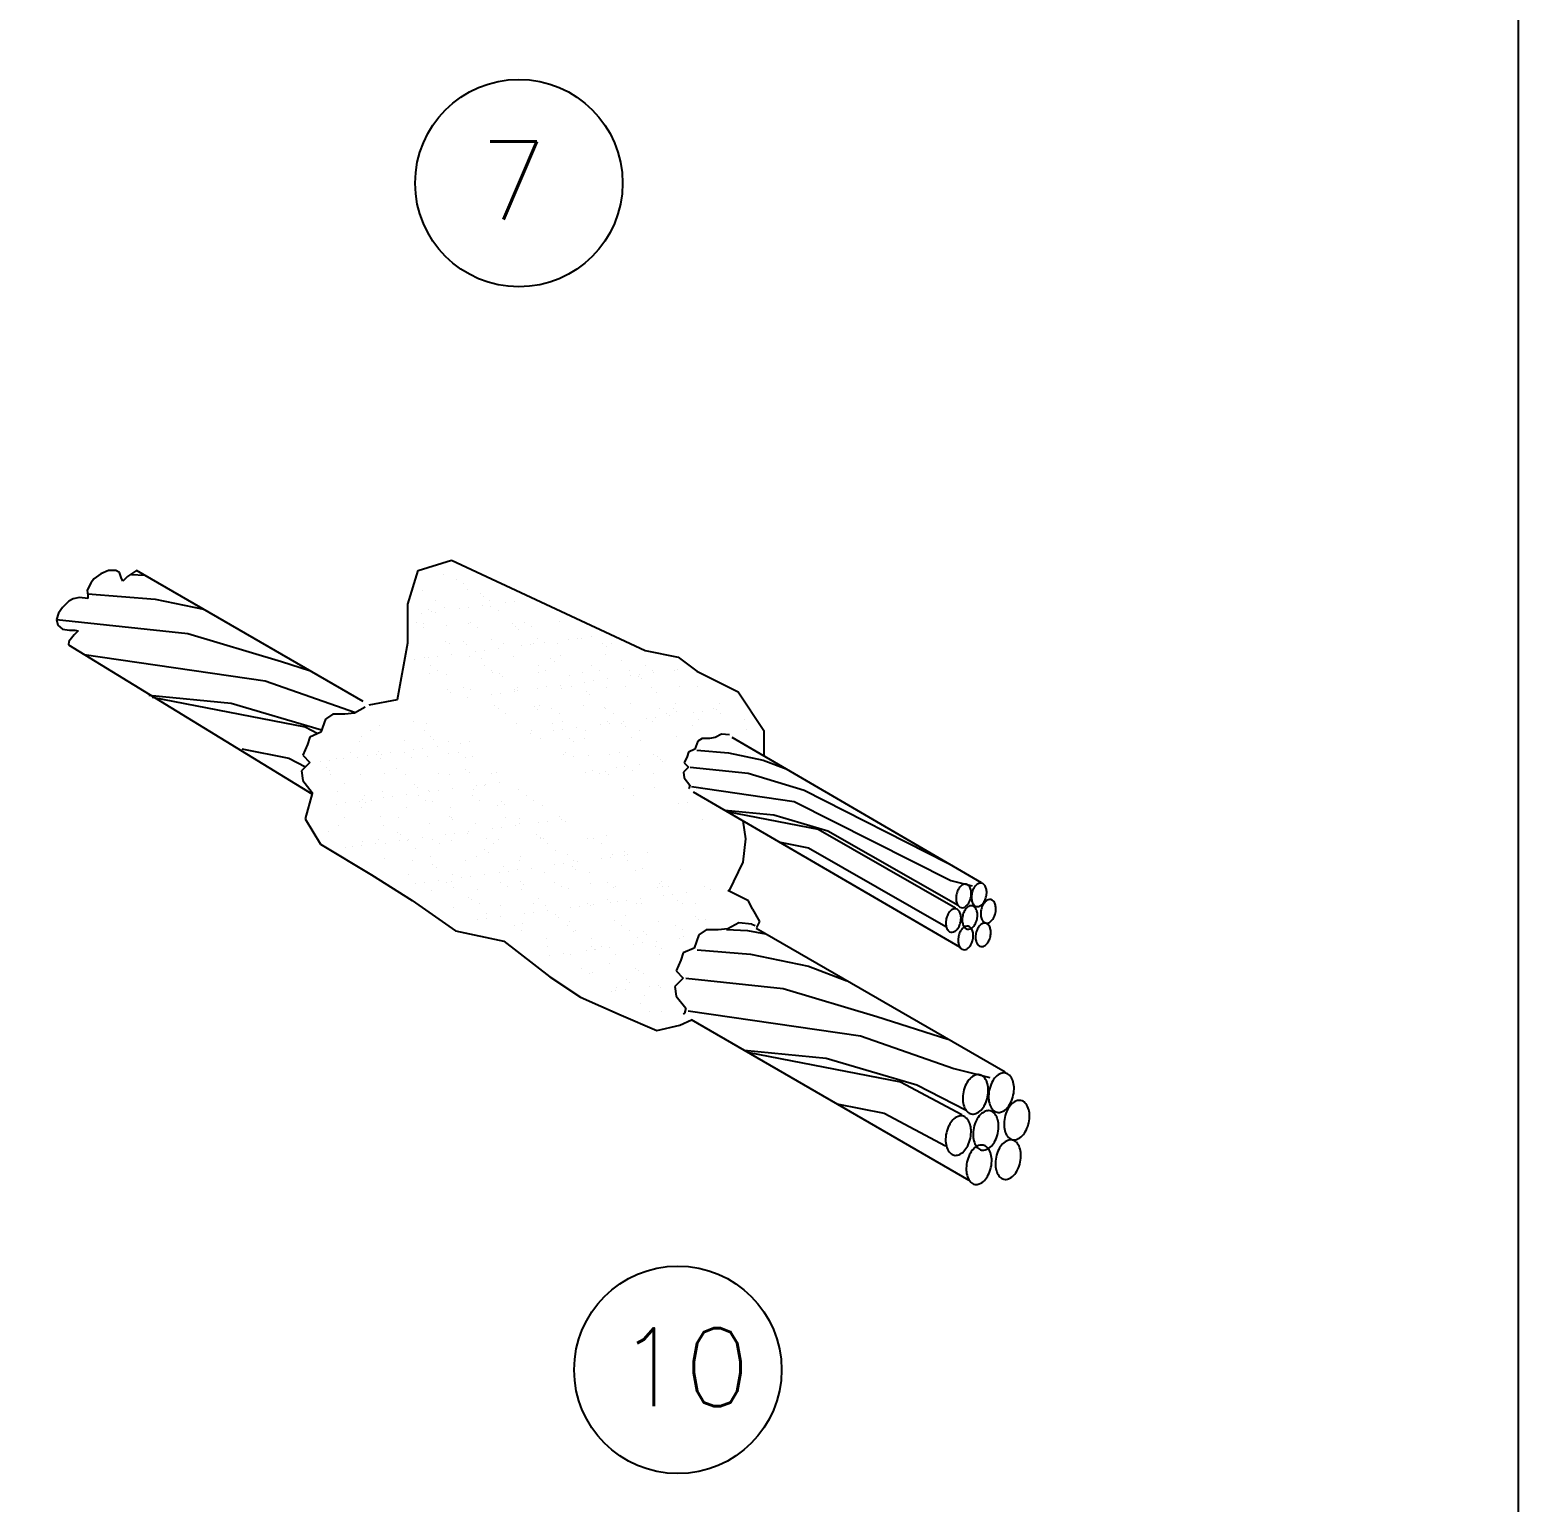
# Model space of a CAD drawing. Header units: millimetres. Extents: x 1852829 to 1882754, y -270850 to -231658.
# Drawn here: x 1859134.1 to 1859473.2, y -238400.1 to -238064.8 of the extents above; entities that cross this region are included whole.
import ezdxf
from ezdxf.enums import TextEntityAlignment as Align

# ---------------------------------------------------------------- set-up
doc = ezdxf.new("R2010")
doc.units = ezdxf.units.MM
doc.layers.add('DETAYLAR', color=7, linetype='Continuous')
doc.styles.add('ELEKTRIK', font='romanstw.shx', dxfattribs={"height": 0.2})

# ---------------------------------------------------------------- blocks, each defined once
blk = doc.blocks.new('TD1')
at = {"color": 4, "ltscale": 40}
for p, q in [((406.72, 881.54), (419.46, 885.46)), ((419.46, 885.46), (492.96, 851.19)), ((282.43, 876.8), (281.11, 874.15)), ((283.61, 878.41), (282.43, 876.8)), ((286.26, 880.32), (283.61, 878.41)), ((289.2, 881.5), (286.26, 880.32)), ((292, 881.5), (289.2, 881.5)), ((293.32, 880.77), (292, 881.5)), ((294.06, 878.85), (293.32, 880.77)), ((294.65, 877.53), (294.06, 878.85)), ((296.41, 879.3), (294.65, 877.53)), ((299.8, 881.5), (296.41, 879.3)), ((299.84, 881.51), (299.8, 881.5)), ((385.86, 831.86), (299.84, 881.51)), ((402.8, 868.81), (406.72, 881.54)), ((275.81, 870.77), (274.19, 869.89)), ((278.17, 871.36), (275.81, 870.77)), ((281.4, 870.91), (278.17, 871.36)), ((281.11, 874.15), (281.4, 872.09)), ((281.4, 872.09), (281.4, 870.91)), ((270.22, 865.33), (269.49, 862.97)), ((271.69, 867.53), (270.22, 865.33)), ((274.19, 869.89), (271.69, 867.53)), ((402.8, 854.12), (402.8, 868.81)), ((269.49, 862.97), (269.93, 860.77)), ((269.93, 860.77), (271.69, 859.3)), ((271.69, 859.3), (274.34, 858.86)), ((274.19, 854.59), (274.02, 853.31)), ((274.02, 853.31), (366.45, 796.82)), ((276.11, 857.09), (274.19, 854.59)), ((274.34, 858.86), (276.4, 858.86)), ((277.73, 858.71), (276.11, 857.09)), ((276.4, 858.86), (277.73, 858.71)), ((398.88, 832.58), (402.8, 854.12)), ((492.96, 851.19), (505.43, 848.69)), ((505.43, 848.69), (512.55, 843.35)), ((512.55, 843.35), (528.23, 835.52)), ((388.1, 830.62), (398.88, 832.58)), ((528.23, 835.52), (538.03, 820.83)), ((371.6, 825.17), (369.77, 820.14)), ((374.34, 827), (371.6, 825.17)), ((378.92, 827), (374.34, 827)), ((382.58, 827.45), (378.92, 827)), ((386.7, 829.74), (382.58, 827.45)), ((369.77, 820.14), (365.65, 818.31)), ((521.96, 819.48), (519.5, 818.11)), ((524.94, 819.14), (521.96, 819.48)), ((538.03, 820.83), (538.03, 813)), ((364.74, 815.56), (362.91, 811.45)), ((365.65, 818.31), (364.74, 815.56)), ((512.94, 816.75), (511.85, 813.74)), ((514.58, 817.84), (512.94, 816.75)), ((517.31, 817.84), (514.58, 817.84)), ((519.5, 818.11), (517.31, 817.84)), ((620.6, 763.05), (525.93, 818.17)), ((365.65, 808.71), (362.45, 805.5)), ((362.91, 811.45), (365.65, 808.71)), ((508.84, 811.01), (507.75, 808.55)), ((507.75, 808.55), (509.39, 806.92)), ((509.39, 812.65), (508.84, 811.01)), ((511.85, 813.74), (509.39, 812.65)), ((538.03, 813), (538.03, 811.12)), ((362.45, 805.5), (362.91, 801.85)), ((509.39, 806.92), (507.47, 805)), ((507.47, 805), (507.75, 802.82)), ((507.75, 802.82), (509.93, 800.09)), ((362.91, 801.85), (366.57, 797.27)), ((366.47, 796.88), (363.81, 787.31)), ((366.57, 797.27), (366.47, 796.88)), ((509.66, 799), (509.39, 798.72)), ((509.93, 800.09), (509.66, 799)), ((612.46, 738.55), (511.27, 797.43)), ((363.81, 787.31), (369.62, 777.63)), ((531.17, 779.7), (530.19, 786.56)), ((369.62, 777.63), (388.98, 766.02)), ((530.19, 770.89), (531.17, 779.7)), ((524.83, 759.89), (530.19, 770.89)), ((388.98, 766.02), (404.47, 756.34)), ((532.15, 756.2), (524.31, 760.12)), ((404.47, 756.34), (420.93, 744.73)), ((533.65, 753.03), (532.15, 756.2)), ((533.65, 753.03), (536.33, 748.28)), ((528.47, 747.87), (524.35, 745.58)), ((533.47, 747.31), (528.47, 747.87)), ((533.47, 747.31), (534.74, 746.88)), ((536.33, 748.28), (535.2, 746.03)), ((420.93, 744.73), (439.33, 740.86)), ((439.33, 740.86), (456.76, 727.32)), ((513.37, 743.3), (511.54, 738.27)), ((516.12, 745.13), (513.37, 743.3)), ((520.69, 745.13), (516.12, 745.13)), ((524.35, 745.58), (520.69, 745.13)), ((629.64, 691.11), (535.12, 745.68)), ((507.42, 736.44), (506.51, 733.69)), ((511.54, 738.27), (507.42, 736.44)), ((506.51, 733.69), (504.68, 729.58)), ((504.68, 729.58), (507.42, 726.84)), ((456.76, 727.32), (468.38, 719.57)), ((507.42, 726.84), (504.22, 723.63)), ((504.22, 723.63), (504.68, 719.98)), ((468.38, 719.57), (483.87, 712.8)), ((504.68, 719.98), (508.34, 715.4)), ((483.87, 712.8), (497.43, 707)), ((507.88, 713.58), (507.42, 713.12)), ((508.34, 715.4), (507.88, 713.58)), ((497.43, 707), (506.14, 708.93)), ((506.14, 708.93), (510.58, 710.96)), ((616.01, 650.08), (510.58, 710.96))]:
    blk.add_line(p, q, dxfattribs=at)
at = {"color": 2, "ltscale": 40}
for p, q in [((297.87, 879.99), (302.88, 879.76)), ((281.31, 872.75), (306.96, 870.62)), ((306.96, 870.62), (325.2, 866.88)), ((269.5, 862.91), (319.36, 857.66)), ((319.36, 857.66), (354.87, 846.96)), ((279.96, 849.68), (348.67, 839.64)), ((354.87, 846.96), (365.55, 843.58)), ((348.67, 839.64), (382.97, 827.67)), ((304.52, 834.18), (335.7, 831.19)), ((305.74, 833.47), (363.88, 822.18)), ((335.7, 831.19), (370.08, 821.05)), ((363.88, 822.18), (368.64, 819.64)), ((370.08, 821.05), (370.1, 821.04)), ((339.76, 813.83), (357.68, 810.35)), ((357.68, 810.35), (363.95, 807.01)), ((512.51, 813.33), (524.63, 812.32)), ((524.63, 812.32), (537.76, 809.63)), ((537.76, 809.63), (546.45, 806.32)), ((509.98, 806.9), (532.04, 804.58)), ((532.04, 804.58), (553.25, 798.19)), ((510.47, 799.53), (549.55, 793.82)), ((553.25, 798.19), (607.57, 770.58)), ((549.55, 793.82), (608.97, 763.89)), ((523.18, 790.56), (541.8, 788.77)), ((523.9, 790.14), (558.64, 783.39)), ((541.8, 788.77), (562.34, 782.72)), ((558.64, 783.39), (610.73, 753.47)), ((562.34, 782.72), (611.74, 754.48)), ((544.23, 778.4), (554.93, 776.32)), ((554.93, 776.32), (607.03, 746.4)), ((608.97, 763.89), (617.13, 761.88)), ((523.87, 745.26), (531.82, 744.9)), ((531.82, 744.9), (538.6, 743.67)), ((512.66, 737.58), (532.95, 735.89)), ((532.95, 735.89), (554.93, 731.38)), ((554.93, 731.38), (569.47, 725.85)), ((508.41, 726.82), (545.35, 722.93)), ((545.35, 722.93), (580.86, 712.23)), ((509.24, 714.48), (574.66, 704.91)), ((580.86, 712.23), (607.82, 703.7)), ((574.66, 704.91), (610.17, 692.52)), ((530.51, 699.45), (561.69, 696.46)), ((531.73, 698.75), (589.88, 687.45)), ((561.69, 696.46), (596.08, 686.32)), ((610.17, 692.52), (623.82, 689.14)), ((589.88, 687.45), (613.11, 675.06)), ((596.08, 686.32), (614.8, 676.75)), ((565.75, 679.1), (583.68, 675.62)), ((583.68, 675.62), (606.91, 663.23))]:
    blk.add_line(p, q, dxfattribs=at)
at = {"color": 0, "ltscale": 40}
for p, q in [((416.21, 880.07), (416.21, 880.07)), ((421.23, 878.29), (421.23, 878.29)), ((424, 876.53), (424, 876.53)), ((408.29, 874), (408.29, 874)), ((425.47, 874.21), (425.47, 874.21)), ((430.28, 872.7), (430.28, 872.7)), ((431.49, 871.59), (431.49, 871.59)), ((408.08, 865.09), (408.08, 865.09)), ((410.56, 866.94), (410.56, 866.94)), ((411.77, 865.83), (411.77, 865.83)), ((413.42, 865.79), (413.42, 865.79)), ((413.52, 870.14), (413.52, 870.14)), ((416.62, 867.42), (416.62, 867.42)), ((422.33, 866.96), (422.33, 866.96)), ((425.75, 867.41), (425.75, 867.41)), ((431.08, 868.12), (431.08, 868.12)), ((433.96, 870.18), (433.96, 870.18)), ((434.35, 868.06), (434.35, 868.06)), ((437.2, 866.36), (437.2, 866.36)), ((440, 869.29), (440, 869.29)), ((443.41, 869.74), (443.41, 869.74)), ((406.09, 861.82), (406.09, 861.82)), ((408.71, 861.35), (408.71, 861.35)), ((408.86, 860.06), (408.86, 860.06)), ((417.48, 860.6), (417.48, 860.6)), ((425.88, 861.57), (425.88, 861.57)), ((426.53, 861.86), (426.53, 861.86)), ((429.3, 860.09), (429.3, 860.09)), ((442.67, 861.49), (442.67, 861.49)), ((443.74, 860.37), (443.74, 860.37)), ((444.94, 859.27), (444.94, 859.27)), ((446.96, 861.89), (446.96, 861.89)), ((449.73, 860.13), (449.73, 860.13)), ((460.4, 862.13), (460.4, 862.13)), ((417.03, 854.78), (417.03, 854.78)), ((418.82, 853.71), (418.82, 853.71)), ((424.01, 854.62), (424.01, 854.62)), ((425.22, 853.51), (425.22, 853.51)), ((434.76, 855.42), (434.76, 855.42)), ((439.26, 853.75), (439.26, 853.75)), ((449.46, 853.55), (449.46, 853.55)), ((450.65, 854.03), (450.65, 854.03)), ((451.94, 855.64), (451.94, 855.64)), ((454.8, 854.25), (454.8, 854.25)), ((459.69, 853.78), (459.69, 853.78)), ((463.71, 855.42), (463.71, 855.42)), ((467.13, 855.87), (467.13, 855.87)), ((468.72, 855.56), (468.72, 855.56)), ((472.46, 856.57), (472.46, 856.57)), ((476.91, 853.81), (476.91, 853.81)), ((480.13, 853.82), (480.13, 853.82)), ((405.49, 847.75), (405.49, 847.75)), ((409.12, 848.71), (409.12, 848.71)), ((410.72, 848.44), (410.72, 848.44)), ((414.14, 848.89), (414.14, 848.89)), ((419.47, 849.6), (419.47, 849.6)), ((426.3, 848.92), (426.3, 848.92)), ((428.38, 850.77), (428.38, 850.77)), ((430.93, 848.28), (430.93, 848.28)), ((431.8, 851.22), (431.8, 851.22)), ((437.14, 851.92), (437.14, 851.92)), ((443.09, 848.84), (443.09, 848.84)), ((446.05, 853.1), (446.05, 853.1)), ((457.19, 848.05), (457.19, 848.05)), ((460.81, 849.48), (460.81, 849.48)), ((477.99, 849.7), (477.99, 849.7)), ((478.12, 852.7), (478.12, 852.7)), ((411.2, 842.52), (411.2, 842.52)), ((411.39, 845.39), (411.39, 845.39)), ((414.16, 843.62), (414.16, 843.62)), ((417.45, 842.13), (417.45, 842.13)), ((431.83, 845.42), (431.83, 845.42)), ((434.6, 843.66), (434.6, 843.66)), ((435.17, 842.77), (435.17, 842.77)), ((437.46, 842.29), (437.46, 842.29)), ((452.26, 845.46), (452.26, 845.46)), ((452.35, 842.99), (452.35, 842.99)), ((455.03, 843.7), (455.03, 843.7)), ((458.4, 846.94), (458.4, 846.94)), ((469.14, 842.91), (469.14, 842.91)), ((472.7, 845.5), (472.7, 845.5)), ((475.47, 843.73), (475.47, 843.73)), ((483.83, 847.47), (483.83, 847.47)), ((486.86, 843.55), (486.86, 843.55)), ((493.14, 845.53), (493.14, 845.53)), ((495.91, 843.77), (495.91, 843.77)), ((496.18, 842.7), (496.18, 842.7)), ((504.04, 843.77), (504.04, 843.77)), ((505.09, 843.88), (505.09, 843.88)), ((417.73, 836.53), (417.73, 836.53)), ((424.12, 837.28), (424.12, 837.28)), ((438.67, 841.18), (438.67, 841.18)), ((444.56, 837.31), (444.56, 837.31)), ((452.1, 836.9), (452.1, 836.9)), ((455.52, 837.35), (455.52, 837.35)), ((460.85, 838.05), (460.85, 838.05)), ((461.22, 836.84), (461.22, 836.84)), ((464.1, 841.71), (464.1, 841.71)), ((464.99, 837.35), (464.99, 837.35)), ((469.76, 839.23), (469.76, 839.23)), ((473.18, 839.68), (473.18, 839.68)), ((478.4, 837.06), (478.4, 837.06)), ((478.52, 840.38), (478.52, 840.38)), ((485.43, 837.39), (485.43, 837.39)), ((487.43, 841.55), (487.43, 841.55)), ((490.36, 841.48), (490.36, 841.48)), ((490.85, 842), (490.85, 842)), ((491.57, 840.38), (491.57, 840.38)), ((495.19, 836.98), (495.19, 836.98)), ((505.87, 837.42), (505.87, 837.42)), ((512.91, 837.62), (512.91, 837.62)), ((418.94, 835.42), (418.94, 835.42)), ((425.52, 833.4), (425.52, 833.4)), ((426.71, 836.28), (426.71, 836.28)), ((434.43, 834.58), (434.43, 834.58)), ((437.85, 835.02), (437.85, 835.02)), ((443.19, 835.73), (443.19, 835.73)), ((443.5, 836.2), (443.5, 836.2)), ((444.38, 835.95), (444.38, 835.95)), ((470.64, 835.72), (470.64, 835.72)), ((471.85, 834.62), (471.85, 834.62)), ((487.28, 830.9), (487.28, 830.9)), ((497.28, 835.14), (497.28, 835.14)), ((504.45, 831.12), (504.45, 831.12)), ((521.24, 831.04), (521.24, 831.04)), ((435.59, 830.13), (435.59, 830.13)), ((437.13, 828.99), (437.13, 828.99)), ((439.9, 827.23), (439.9, 827.23)), ((450.91, 829.96), (450.91, 829.96)), ((452.12, 828.86), (452.12, 828.86)), ((452.76, 830.35), (452.76, 830.35)), ((457.56, 829.03), (457.56, 829.03)), ((460.33, 827.26), (460.33, 827.26)), ((469.55, 830.27), (469.55, 830.27)), ((477.56, 829.38), (477.56, 829.38)), ((478, 829.06), (478, 829.06)), ((480.77, 827.3), (480.77, 827.3)), ((493.48, 825.36), (493.48, 825.36)), ((496.9, 825.81), (496.9, 825.81)), ((498.44, 829.1), (498.44, 829.1)), ((501.21, 827.34), (501.21, 827.34)), ((502.23, 826.51), (502.23, 826.51)), ((503.81, 829.16), (503.81, 829.16)), ((505.02, 828.05), (505.02, 828.05)), ((511.14, 827.68), (511.14, 827.68)), ((514.56, 828.13), (514.56, 828.13)), ((518.87, 829.14), (518.87, 829.14)), ((519.9, 828.83), (519.9, 828.83)), ((521.64, 827.37), (521.64, 827.37)), ((530.51, 825.19), (530.51, 825.19)), ((388.55, 820.77), (388.55, 820.77)), ((392.22, 822.78), (392.22, 822.78)), ((404.92, 824.43), (404.92, 824.43)), ((408.99, 820.81), (408.99, 820.81)), ((409.95, 823.42), (409.95, 823.42)), ((443.91, 823.55), (443.91, 823.55)), ((449.24, 819.53), (449.24, 819.53)), ((449.86, 820.88), (449.86, 820.88)), ((457.83, 823.62), (457.83, 823.62)), ((458.15, 820.71), (458.15, 820.71)), ((461.57, 821.16), (461.57, 821.16)), ((461.64, 824.19), (461.64, 824.19)), ((466.9, 821.86), (466.9, 821.86)), ((470.29, 820.92), (470.29, 820.92)), ((475.82, 823.03), (475.82, 823.03)), ((478.82, 824.41), (478.82, 824.41)), ((479.23, 823.48), (479.23, 823.48)), ((484.09, 823.4), (484.09, 823.4)), ((484.57, 824.18), (484.57, 824.18)), ((485.3, 822.29), (485.3, 822.29)), ((490.73, 820.95), (490.73, 820.95)), ((495.6, 824.33), (495.6, 824.33)), ((510.73, 822.82), (510.73, 822.82)), ((513.33, 824.97), (513.33, 824.97)), ((531.6, 821.03), (531.6, 821.03)), ((384.31, 816.71), (384.31, 816.71)), ((385.19, 818.67), (385.19, 818.67)), ((401.49, 816.92), (401.49, 816.92)), ((408.57, 814.18), (408.57, 814.18)), ((411.45, 818.44), (411.45, 818.44)), ((412.66, 817.34), (412.66, 817.34)), ((413.91, 814.88), (413.91, 814.88)), ((418.27, 816.84), (418.27, 816.84)), ((422.82, 816.05), (422.82, 816.05)), ((426.24, 816.5), (426.24, 816.5)), ((453.18, 817.7), (453.18, 817.7)), ((464.36, 817.64), (464.36, 817.64)), ((465.57, 816.53), (465.57, 816.53)), ((469.96, 817.62), (469.96, 817.62)), ((487.69, 818.26), (487.69, 818.26)), ((491.01, 817.06), (491.01, 817.06)), ((504.87, 818.48), (504.87, 818.48)), ((369.83, 809.08), (369.83, 809.08)), ((373.24, 809.53), (373.24, 809.53)), ((375.85, 810.21), (375.85, 810.21)), ((378.58, 810.23), (378.58, 810.23)), ((381.12, 812.44), (381.12, 812.44)), ((383.89, 810.68), (383.89, 810.68)), ((387.49, 811.4), (387.49, 811.4)), ((390.91, 811.85), (390.91, 811.85)), ((391.73, 812.69), (391.73, 812.69)), ((392.64, 810.13), (392.64, 810.13)), ((392.94, 811.58), (392.94, 811.58)), ((396.24, 812.56), (396.24, 812.56)), ((401.56, 812.48), (401.56, 812.48)), ((404.32, 810.72), (404.32, 810.72)), ((405.16, 813.73), (405.16, 813.73)), ((410.36, 810.77), (410.36, 810.77)), ((418.37, 812.1), (418.37, 812.1)), ((421.99, 812.52), (421.99, 812.52)), ((424.76, 810.76), (424.76, 810.76)), ((427.54, 810.99), (427.54, 810.99)), ((462.05, 811.55), (462.05, 811.55)), ((462.86, 812.59), (462.86, 812.59)), ((465.63, 810.83), (465.63, 810.83)), ((471.28, 811.3), (471.28, 811.3)), ((479.23, 811.77), (479.23, 811.77)), ((483.3, 812.63), (483.3, 812.63)), ((486.07, 810.87), (486.07, 810.87)), ((496.02, 811.69), (496.02, 811.69)), ((497.54, 811.07), (497.54, 811.07)), ((498.75, 809.97), (498.75, 809.97)), ((499.53, 809.16), (499.53, 809.16)), ((530.92, 812.54), (530.92, 812.54)), ((372, 806.93), (372, 806.93)), ((373.21, 805.82), (373.21, 805.82)), ((373.41, 804.3), (373.41, 804.3)), ((384.72, 804.06), (384.72, 804.06)), ((393.85, 804.33), (393.85, 804.33)), ((398.64, 806.35), (398.64, 806.35)), ((401.9, 804.28), (401.9, 804.28)), ((414.29, 804.37), (414.29, 804.37)), ((418.69, 804.2), (418.69, 804.2)), ((424.9, 806.12), (424.9, 806.12)), ((426.11, 805.01), (426.11, 805.01)), ((434.72, 804.41), (434.72, 804.41)), ((436.41, 804.84), (436.41, 804.84)), ((470.38, 804.98), (470.38, 804.98)), ((472.95, 805.66), (472.95, 805.66)), ((475.59, 804.48), (475.59, 804.48)), ((477.81, 805.31), (477.81, 805.31)), ((479.02, 804.21), (479.02, 804.21)), ((481.87, 806.84), (481.87, 806.84)), ((485.28, 807.29), (485.28, 807.29)), ((488.1, 805.61), (488.1, 805.61)), ((490.62, 807.99), (490.62, 807.99)), ((496.03, 804.52), (496.03, 804.52)), ((522.07, 805.75), (522.07, 805.75)), ((376.26, 797.57), (376.26, 797.57)), ((378.92, 800.59), (378.92, 800.59)), ((393.05, 797.49), (393.05, 797.49)), ((405.18, 800.36), (405.18, 800.36)), ((406.39, 799.25), (406.39, 799.25)), ((410.77, 798.13), (410.77, 798.13)), ((411.21, 797.53), (411.21, 797.53)), ((414.62, 797.98), (414.62, 797.98)), ((419.96, 798.69), (419.96, 798.69)), ((427.95, 798.35), (427.95, 798.35)), ((428.87, 799.86), (428.87, 799.86)), ((431.82, 799.78), (431.82, 799.78)), ((432.29, 800.31), (432.29, 800.31)), ((437.62, 801.01), (437.62, 801.01)), ((444.74, 798.27), (444.74, 798.27)), ((484.73, 798.97), (484.73, 798.97)), ((496.43, 799.04), (496.43, 799.04)), ((514.15, 799.68), (514.15, 799.68)), ((375.88, 792.88), (375.88, 792.88)), ((379.29, 793.33), (379.29, 793.33)), ((384.63, 794.04), (384.63, 794.04)), ((385.14, 791.42), (385.14, 791.42)), ((385.45, 794.6), (385.45, 794.6)), ((386.42, 796.01), (386.42, 796.01)), ((386.66, 793.49), (386.66, 793.49)), ((389.19, 794.25), (389.19, 794.25)), ((393.54, 795.21), (393.54, 795.21)), ((396.96, 795.66), (396.96, 795.66)), ((402.29, 796.36), (402.29, 796.36)), ((402.31, 791.63), (402.31, 791.63)), ((406.86, 796.05), (406.86, 796.05)), ((409.62, 794.29), (409.62, 794.29)), ((412.1, 794.02), (412.1, 794.02)), ((419.1, 791.55), (419.1, 791.55)), ((427.29, 796.09), (427.29, 796.09)), ((430.06, 794.32), (430.06, 794.32)), ((436.83, 792.19), (436.83, 792.19)), ((438.35, 793.79), (438.35, 793.79)), ((439.56, 792.69), (439.56, 792.69)), ((447.73, 796.12), (447.73, 796.12)), ((450.5, 794.36), (450.5, 794.36)), ((454, 792.41), (454, 792.41)), ((488.6, 796.2), (488.6, 796.2)), ((505.58, 792.97), (505.58, 792.97)), ((509, 793.42), (509, 793.42)), ((378.71, 787.86), (378.71, 787.86)), ((392.37, 788.26), (392.37, 788.26)), ((399.15, 787.9), (399.15, 787.9)), ((418.63, 788.03), (418.63, 788.03)), ((419.59, 787.94), (419.59, 787.94)), ((419.84, 786.93), (419.84, 786.93)), ((428.37, 785.7), (428.37, 785.7)), ((440.02, 787.98), (440.02, 787.98)), ((445.15, 785.62), (445.15, 785.62)), ((445.27, 787.45), (445.27, 787.45)), ((452.59, 785.99), (452.59, 785.99)), ((456, 786.44), (456, 786.44)), ((460.46, 788.01), (460.46, 788.01)), ((461.34, 787.14), (461.34, 787.14)), ((462.88, 786.26), (462.88, 786.26)), ((514.57, 787.04), (514.57, 787.04)), ((372.64, 782.5), (372.64, 782.5)), ((376.68, 784.92), (376.68, 784.92)), ((393.46, 784.84), (393.46, 784.84)), ((398.9, 782.27), (398.9, 782.27)), ((400.11, 781.17), (400.11, 781.17)), ((408.34, 780.17), (408.34, 780.17)), ((411.19, 785.48), (411.19, 785.48)), ((417.26, 781.34), (417.26, 781.34)), ((420.67, 781.79), (420.67, 781.79)), ((425.55, 781.69), (425.55, 781.69)), ((426.01, 782.49), (426.01, 782.49)), ((434.92, 783.67), (434.92, 783.67)), ((438.34, 784.12), (438.34, 784.12)), ((443.67, 784.82), (443.67, 784.82)), ((451.81, 781.47), (451.81, 781.47)), ((453.02, 780.36), (453.02, 780.36)), ((478.45, 780.89), (478.45, 780.89)), ((379.17, 776.52), (379.17, 776.52)), ((381.93, 776.69), (381.93, 776.69)), ((385.34, 777.14), (385.34, 777.14)), ((385.55, 778.77), (385.55, 778.77)), ((390.68, 777.84), (390.68, 777.84)), ((391.72, 779.58), (391.72, 779.58)), ((394.49, 777.82), (394.49, 777.82)), ((399.59, 779.01), (399.59, 779.01)), ((402.73, 778.99), (402.73, 778.99)), ((403.01, 779.46), (403.01, 779.46)), ((405.82, 775.93), (405.82, 775.93)), ((412.16, 779.62), (412.16, 779.62)), ((414.92, 777.85), (414.92, 777.85)), ((419.51, 778.91), (419.51, 778.91)), ((432.08, 775.71), (432.08, 775.71)), ((432.59, 779.65), (432.59, 779.65)), ((433.29, 774.6), (433.29, 774.6)), ((435.36, 777.89), (435.36, 777.89)), ((437.24, 779.55), (437.24, 779.55)), ((453.03, 779.69), (453.03, 779.69)), ((454.42, 779.77), (454.42, 779.77)), ((455.8, 777.93), (455.8, 777.93)), ((458.72, 775.13), (458.72, 775.13)), ((471.2, 779.69), (471.2, 779.69)), ((473.47, 779.73), (473.47, 779.73)), ((476.23, 777.96), (476.23, 777.96)), ((484.98, 774.9), (484.98, 774.9)), ((493.97, 774.45), (493.97, 774.45)), ((393.88, 772.2), (393.88, 772.2)), ((404.45, 771.47), (404.45, 771.47)), ((411.6, 772.84), (411.6, 772.84)), ((412.35, 769.95), (412.35, 769.95)), ((413.56, 768.84), (413.56, 768.84)), ((424.89, 771.51), (424.89, 771.51)), ((428.78, 773.06), (428.78, 773.06)), ((439, 769.37), (439, 769.37)), ((445.32, 771.54), (445.32, 771.54)), ((445.57, 772.98), (445.57, 772.98)), ((449.72, 768.62), (449.72, 768.62)), ((458.64, 769.8), (458.64, 769.8)), ((462.05, 770.25), (462.05, 770.25)), ((463.29, 773.61), (463.29, 773.61)), ((465.26, 769.14), (465.26, 769.14)), ((465.76, 771.58), (465.76, 771.58)), ((467.39, 770.95), (467.39, 770.95)), ((476.3, 772.12), (476.3, 772.12)), ((479.72, 772.57), (479.72, 772.57)), ((480.47, 773.83), (480.47, 773.83)), ((485.05, 773.27), (485.05, 773.27)), ((486.19, 773.8), (486.19, 773.8)), ((486.19, 771.62), (486.19, 771.62)), ((491.9, 768.56), (491.9, 768.56)), ((403.14, 766.35), (403.14, 766.35)), ((409.06, 763.27), (409.06, 763.27)), ((414.39, 763.97), (414.39, 763.97)), ((417.46, 763.18), (417.46, 763.18)), ((419.27, 763.61), (419.27, 763.61)), ((419.93, 766.26), (419.93, 766.26)), ((423.31, 765.15), (423.31, 765.15)), ((426.72, 765.59), (426.72, 765.59)), ((432.06, 766.3), (432.06, 766.3)), ((437.65, 766.9), (437.65, 766.9)), ((437.89, 763.22), (437.89, 763.22)), ((440.97, 767.47), (440.97, 767.47)), ((444.39, 767.92), (444.39, 767.92)), ((445.53, 763.38), (445.53, 763.38)), ((454.83, 767.12), (454.83, 767.12)), ((458.33, 763.26), (458.33, 763.26)), ((466.47, 768.04), (466.47, 768.04)), ((471.62, 767.04), (471.62, 767.04)), ((478.77, 763.29), (478.77, 763.29)), ((489.34, 767.68), (489.34, 767.68)), ((499.2, 763.33), (499.2, 763.33)), ((506.52, 767.9), (506.52, 767.9)), ((405.64, 762.82), (405.64, 762.82)), ((412.01, 760.19), (412.01, 760.19)), ((420.22, 761.42), (420.22, 761.42)), ((425.8, 757.62), (425.8, 757.62)), ((429.19, 760.41), (429.19, 760.41)), ((440.66, 761.46), (440.66, 761.46)), ((445.98, 760.33), (445.98, 760.33)), ((446.74, 762.28), (446.74, 762.28)), ((461.1, 761.49), (461.1, 761.49)), ((463.7, 760.97), (463.7, 760.97)), ((472.18, 762.8), (472.18, 762.8)), ((480.88, 761.19), (480.88, 761.19)), ((481.53, 761.53), (481.53, 761.53)), ((497.67, 761.11), (497.67, 761.11)), ((498.43, 762.58), (498.43, 762.58)), ((499.64, 761.47), (499.64, 761.47)), ((500.02, 758.25), (500.02, 758.25)), ((501.97, 761.57), (501.97, 761.57)), ((503.43, 758.7), (503.43, 758.7)), ((508.77, 759.4), (508.77, 759.4)), ((515.39, 761.75), (515.39, 761.75)), ((517.68, 760.58), (517.68, 760.58)), ((420.34, 753.62), (420.34, 753.62)), ((427.01, 756.52), (427.01, 756.52)), ((430.19, 755.07), (430.19, 755.07)), ((438.07, 754.26), (438.07, 754.26)), ((450.44, 751.73), (450.44, 751.73)), ((450.62, 755.11), (450.62, 755.11)), ((452.45, 757.04), (452.45, 757.04)), ((455.24, 754.48), (455.24, 754.48)), ((455.77, 752.43), (455.77, 752.43)), ((464.69, 753.6), (464.69, 753.6)), ((468.1, 754.05), (468.1, 754.05)), ((471.06, 755.15), (471.06, 755.15)), ((472.03, 754.4), (472.03, 754.4)), ((473.44, 754.75), (473.44, 754.75)), ((478.71, 756.82), (478.71, 756.82)), ((479.92, 755.71), (479.92, 755.71)), ((482.35, 755.93), (482.35, 755.93)), ((485.77, 756.38), (485.77, 756.38)), ((489.76, 755.04), (489.76, 755.04)), ((491.1, 757.08), (491.1, 757.08)), ((491.5, 755.18), (491.5, 755.18)), ((505.35, 756.24), (505.35, 756.24)), ((506.93, 755.25), (506.93, 755.25)), ((511.93, 755.22), (511.93, 755.22)), ((429.36, 748.95), (429.36, 748.95)), ((432.72, 751.28), (432.72, 751.28)), ((432.77, 749.4), (432.77, 749.4)), ((438.11, 750.1), (438.11, 750.1)), ((443.19, 746.79), (443.19, 746.79)), ((446.39, 747.69), (446.39, 747.69)), ((447.02, 751.28), (447.02, 751.28)), ((458.98, 751.06), (458.98, 751.06)), ((460.19, 749.95), (460.19, 749.95)), ((463.63, 746.82), (463.63, 746.82)), ((464.12, 748.32), (464.12, 748.32)), ((481.3, 748.54), (481.3, 748.54)), ((484.07, 746.86), (484.07, 746.86)), ((485.63, 750.48), (485.63, 750.48)), ((498.08, 748.46), (498.08, 748.46)), ((504.5, 746.9), (504.5, 746.9)), ((511.89, 750.25), (511.89, 750.25)), ((513.09, 749.14), (513.09, 749.14)), ((515.81, 749.1), (515.81, 749.1)), ((445.96, 745.02), (445.96, 745.02)), ((455.66, 741.83), (455.66, 741.83)), ((465.9, 744.72), (465.9, 744.72)), ((466.4, 745.06), (466.4, 745.06)), ((472.44, 741.75), (472.44, 741.75)), ((486.83, 745.1), (486.83, 745.1)), ((490.17, 742.39), (490.17, 742.39)), ((492.16, 744.49), (492.16, 744.49)), ((493.37, 743.38), (493.37, 743.38)), ((497.15, 740.88), (497.15, 740.88)), ((506.07, 742.06), (506.07, 742.06)), ((507.27, 745.13), (507.27, 745.13)), ((507.35, 742.61), (507.35, 742.61)), ((455.92, 738.68), (455.92, 738.68)), ((456.49, 735.53), (456.49, 735.53)), ((461.82, 736.23), (461.82, 736.23)), ((464.53, 735.68), (464.53, 735.68)), ((470.74, 737.41), (470.74, 737.41)), ((472.43, 738.73), (472.43, 738.73)), ((473.64, 737.63), (473.64, 737.63)), ((474.15, 737.86), (474.15, 737.86)), ((476.36, 738.71), (476.36, 738.71)), ((479.49, 738.56), (479.49, 738.56)), ((481.71, 735.9), (481.71, 735.9)), ((488.4, 739.73), (488.4, 739.73)), ((491.82, 740.18), (491.82, 740.18)), ((496.8, 738.75), (496.8, 738.75)), ((498.5, 735.82), (498.5, 735.82)), ((499.08, 738.15), (499.08, 738.15)), ((468.93, 730.39), (468.93, 730.39)), ((472.86, 729.11), (472.86, 729.11)), ((479.35, 732.39), (479.35, 732.39)), ((489.37, 730.43), (489.37, 730.43)), ((490.58, 729.75), (490.58, 729.75)), ((471.7, 728.63), (471.7, 728.63)), ((485.88, 726.41), (485.88, 726.41)), ((487.09, 725.3), (487.09, 725.3)), ((492.13, 728.66), (492.13, 728.66)), ((494.45, 723.54), (494.45, 723.54)), ((497.87, 723.99), (497.87, 723.99)), ((480.2, 721.66), (480.2, 721.66)), ((481.66, 722.28), (481.66, 722.28)), ((482.12, 723.25), (482.12, 723.25)), ((485.54, 722.36), (485.54, 722.36)), ((492.8, 720.07), (492.8, 720.07)), ((498.91, 723.17), (498.91, 723.17)), ((491, 717.1), (491, 717.1)), ((494.67, 713.99), (494.67, 713.99)), ((499.33, 714.08), (499.33, 714.08))]:
    blk.add_line(p, q, dxfattribs=at)
at = {"color": 4, "ltscale": 4}
blk.add_lwpolyline([(-824.4, 1947.5), (824.4, 1947.5), (824.4, 0), (-824.4, 0)], close=True, dxfattribs=at)
at = {"color": 2, "ltscale": 40}
for centre in [(445.01, 1028.59), (505.37, 578.17)]:
    blk.add_circle(centre, 39.38, dxfattribs=at)
at = {"color": 4, "ltscale": 40}
for centre, radius, start, end in [((620.29, 761.16), 1.76, 77.9131, 111.9385), ((618.36, 757.09), 7.38, 167.9131, 182.1715), ((618.36, 757.09), 7.38, 153.6547, 167.9131), ((616.27, 758.12), 5.04, 136.3836, 153.6547), ((615.05, 759.28), 3.37, 111.9385, 136.3836), ((614.45, 760.77), 1.76, 77.9131, 111.9385), ((614.45, 760.77), 1.76, 43.8877, 77.9131), ((613.3, 759.66), 3.37, 19.4426, 43.8877), ((609.38, 759.01), 7.38, 333.6547, 347.9131), ((611.71, 759.1), 5.04, 2.1715, 19.4426), ((609.38, 759.01), 7.38, 347.9131, 2.1715), ((624.2, 757.47), 7.38, 167.9131, 182.1715), ((624.2, 757.47), 7.38, 153.6547, 167.9131), ((622.11, 758.51), 5.04, 136.3836, 153.6547), ((620.89, 759.67), 3.37, 111.9385, 136.3836), ((620.29, 761.16), 1.76, 43.8877, 77.9131), ((619.14, 760.05), 3.37, 19.4426, 43.8877), ((615.22, 759.4), 7.38, 333.6547, 347.9131), ((617.56, 759.49), 5.04, 2.1715, 19.4426), ((615.22, 759.4), 7.38, 347.9131, 2.1715), ((612.37, 748.78), 5.04, 136.3836, 153.6547), ((611.16, 749.94), 3.37, 111.9385, 136.3836), ((610.56, 751.43), 1.76, 77.9131, 111.9385), ((610.56, 751.43), 1.76, 43.8877, 77.9131), ((616.02, 757), 5.04, 182.1715, 199.4426), ((614.44, 756.44), 3.37, 199.4426, 223.8877), ((609.4, 750.32), 3.37, 19.4426, 43.8877), ((613.29, 755.33), 1.76, 223.8877, 257.9131), ((613.29, 755.33), 1.76, 257.9131, 291.9385), ((620.7, 748.91), 7.38, 153.6547, 167.9131), ((612.69, 756.81), 3.37, 291.9385, 316.3836), ((618.6, 749.95), 5.04, 136.3836, 153.6547), ((617.39, 751.11), 3.37, 111.9385, 136.3836), ((611.47, 757.97), 5.04, 316.3836, 333.6547), ((616.79, 752.59), 1.76, 77.9131, 111.9385), ((621.87, 757.39), 5.04, 182.1715, 199.4426), ((620.28, 756.83), 3.37, 199.4426, 223.8877), ((616.79, 752.59), 1.76, 43.8877, 77.9131), ((619.13, 755.72), 1.76, 223.8877, 257.9131), ((615.63, 751.48), 3.37, 19.4426, 43.8877), ((619.13, 755.72), 1.76, 257.9131, 291.9385), ((614.05, 750.92), 5.04, 2.1715, 19.4426), ((618.53, 757.2), 3.37, 291.9385, 316.3836), ((627.71, 751.25), 7.38, 167.9131, 182.1715), ((627.71, 751.25), 7.38, 153.6547, 167.9131), ((617.31, 758.36), 5.04, 316.3836, 333.6547), ((625.61, 752.29), 5.04, 136.3836, 153.6547), ((624.4, 753.44), 3.37, 111.9385, 136.3836), ((623.8, 754.93), 1.76, 77.9131, 111.9385), ((623.8, 754.93), 1.76, 43.8877, 77.9131), ((622.64, 753.82), 3.37, 19.4426, 43.8877), ((618.72, 753.17), 7.38, 333.6547, 347.9131), ((621.06, 753.26), 5.04, 2.1715, 19.4426), ((618.72, 753.17), 7.38, 347.9131, 2.1715), ((614.47, 747.74), 7.38, 167.9131, 182.1715), ((612.13, 747.66), 5.04, 182.1715, 199.4426), ((614.47, 747.74), 7.38, 153.6547, 167.9131), ((610.55, 747.1), 3.37, 199.4426, 223.8877), ((607.58, 748.63), 5.04, 316.3836, 333.6547), ((605.48, 749.67), 7.38, 333.6547, 347.9131), ((607.82, 749.76), 5.04, 2.1715, 19.4426), ((605.48, 749.67), 7.38, 347.9131, 2.1715), ((620.7, 748.91), 7.38, 167.9131, 182.1715), ((618.36, 748.82), 5.04, 182.1715, 199.4426), ((615.83, 743.32), 3.37, 111.9385, 136.3836), ((616.78, 748.26), 3.37, 199.4426, 223.8877), ((615.23, 744.81), 1.76, 77.9131, 111.9385), ((615.23, 744.81), 1.76, 43.8877, 77.9131), ((615.02, 748.64), 3.37, 291.9385, 316.3836), ((614.07, 743.7), 3.37, 19.4426, 43.8877), ((613.81, 749.8), 5.04, 316.3836, 333.6547), ((611.71, 750.84), 7.38, 333.6547, 347.9131), ((611.71, 750.84), 7.38, 347.9131, 2.1715), ((623.67, 743.33), 5.04, 136.3836, 153.6547), ((622.45, 744.49), 3.37, 111.9385, 136.3836), ((625.37, 751.16), 5.04, 182.1715, 199.4426), ((623.79, 750.6), 3.37, 199.4426, 223.8877), ((621.85, 745.98), 1.76, 77.9131, 111.9385), ((622.63, 749.49), 1.76, 223.8877, 257.9131), ((621.85, 745.98), 1.76, 43.8877, 77.9131), ((622.63, 749.49), 1.76, 257.9131, 291.9385), ((620.7, 744.87), 3.37, 19.4426, 43.8877), ((622.03, 750.98), 3.37, 291.9385, 316.3836), ((619.11, 744.31), 5.04, 2.1715, 19.4426), ((620.82, 752.13), 5.04, 316.3836, 333.6547), ((609.39, 745.99), 1.76, 223.8877, 257.9131), ((609.39, 745.99), 1.76, 257.9131, 291.9385), ((608.79, 747.47), 3.37, 291.9385, 316.3836), ((619.14, 741.13), 7.38, 167.9131, 182.1715), ((616.8, 741.04), 5.04, 182.1715, 199.4426), ((619.14, 741.13), 7.38, 153.6547, 167.9131), ((617.04, 742.16), 5.04, 136.3836, 153.6547), ((615.62, 747.15), 1.76, 223.8877, 257.9131), ((615.62, 747.15), 1.76, 257.9131, 291.9385), ((610.15, 743.05), 7.38, 333.6547, 347.9131), ((612.49, 743.14), 5.04, 2.1715, 19.4426), ((610.15, 743.05), 7.38, 347.9131, 2.1715), ((625.76, 742.29), 7.38, 167.9131, 182.1715), ((623.42, 742.21), 5.04, 182.1715, 199.4426), ((625.76, 742.29), 7.38, 153.6547, 167.9131), ((621.84, 741.65), 3.37, 199.4426, 223.8877), ((618.87, 743.18), 5.04, 316.3836, 333.6547), ((616.78, 744.22), 7.38, 333.6547, 347.9131), ((616.78, 744.22), 7.38, 347.9131, 2.1715), ((615.22, 740.48), 3.37, 199.4426, 223.8877), ((614.06, 739.37), 1.76, 223.8877, 257.9131), ((614.06, 739.37), 1.76, 257.9131, 291.9385), ((613.47, 740.86), 3.37, 291.9385, 316.3836), ((612.25, 742.01), 5.04, 316.3836, 333.6547), ((620.69, 740.54), 1.76, 223.8877, 257.9131), ((620.69, 740.54), 1.76, 257.9131, 291.9385), ((620.09, 742.02), 3.37, 291.9385, 316.3836), ((620.34, 684.79), 5.64, 111.9385, 136.3836), ((619.34, 687.28), 2.95, 77.9131, 111.9385), ((619.34, 687.28), 2.95, 43.8877, 77.9131), ((630.13, 685.44), 5.64, 111.9385, 136.3836), ((629.12, 687.93), 2.95, 77.9131, 111.9385), ((629.12, 687.93), 2.95, 43.8877, 77.9131), ((627.19, 686.07), 5.64, 19.4426, 43.8877), ((625.89, 681.12), 12.36, 153.6547, 167.9131), ((622.38, 682.85), 8.44, 136.3836, 153.6547), ((617.41, 685.42), 5.64, 19.4426, 43.8877), ((614.76, 684.49), 8.44, 2.1715, 19.4426), ((610.84, 684.34), 12.36, 347.9131, 2.1715), ((635.67, 681.77), 12.36, 167.9131, 182.1715), ((635.67, 681.77), 12.36, 153.6547, 167.9131), ((632.16, 683.51), 8.44, 136.3836, 153.6547), ((624.54, 685.14), 8.44, 2.1715, 19.4426), ((620.63, 684.99), 12.36, 347.9131, 2.1715), ((625.89, 681.12), 12.36, 167.9131, 182.1715), ((621.97, 680.97), 8.44, 182.1715, 199.4426), ((619.33, 680.03), 5.64, 199.4426, 223.8877), ((614.35, 682.6), 8.44, 316.3836, 333.6547), ((610.84, 684.34), 12.36, 333.6547, 347.9131), ((631.76, 681.62), 8.44, 182.1715, 199.4426), ((629.11, 680.68), 5.64, 199.4426, 223.8877), ((624.13, 683.25), 8.44, 316.3836, 333.6547), ((638.03, 673.08), 8.44, 136.3836, 153.6547), ((620.63, 684.99), 12.36, 333.6547, 347.9131), ((636, 675.02), 5.64, 111.9385, 136.3836), ((634.99, 677.51), 2.95, 77.9131, 111.9385), ((634.99, 677.51), 2.95, 43.8877, 77.9131), ((633.06, 675.65), 5.64, 19.4426, 43.8877), ((615.86, 667.21), 8.44, 136.3836, 153.6547), ((613.82, 669.15), 5.64, 111.9385, 136.3836), ((612.82, 671.64), 2.95, 77.9131, 111.9385), ((612.82, 671.64), 2.95, 43.8877, 77.9131), ((610.89, 669.78), 5.64, 19.4426, 43.8877), ((617.39, 678.17), 2.95, 223.8877, 257.9131), ((617.39, 678.17), 2.95, 257.9131, 291.9385), ((629.8, 667.43), 12.36, 153.6547, 167.9131), ((616.39, 680.66), 5.64, 291.9385, 316.3836), ((626.29, 669.17), 8.44, 136.3836, 153.6547), ((624.26, 671.11), 5.64, 111.9385, 136.3836), ((623.25, 673.6), 2.95, 77.9131, 111.9385), ((623.25, 673.6), 2.95, 43.8877, 77.9131), ((627.17, 678.82), 2.95, 223.8877, 257.9131), ((621.32, 671.74), 5.64, 19.4426, 43.8877), ((627.17, 678.82), 2.95, 257.9131, 291.9385), ((618.67, 670.8), 8.44, 2.1715, 19.4426), ((626.17, 681.31), 5.64, 291.9385, 316.3836), ((641.54, 671.34), 12.36, 167.9131, 182.1715), ((641.54, 671.34), 12.36, 153.6547, 167.9131), ((630.41, 674.71), 8.44, 2.1715, 19.4426), ((626.49, 674.56), 12.36, 347.9131, 2.1715), ((619.37, 665.48), 12.36, 167.9131, 182.1715), ((619.37, 665.48), 12.36, 153.6547, 167.9131), ((608.24, 668.85), 8.44, 2.1715, 19.4426), ((604.32, 668.7), 12.36, 347.9131, 2.1715), ((629.8, 667.43), 12.36, 167.9131, 182.1715), ((625.89, 667.28), 8.44, 182.1715, 199.4426), ((614.76, 670.65), 12.36, 333.6547, 347.9131), ((614.76, 670.65), 12.36, 347.9131, 2.1715), ((637.63, 671.19), 8.44, 182.1715, 199.4426), ((634.98, 670.26), 5.64, 199.4426, 223.8877), ((632.04, 670.89), 5.64, 291.9385, 316.3836), ((630, 672.83), 8.44, 316.3836, 333.6547), ((626.49, 674.56), 12.36, 333.6547, 347.9131), ((615.45, 665.33), 8.44, 182.1715, 199.4426), ((612.8, 664.39), 5.64, 199.4426, 223.8877), ((607.83, 666.96), 8.44, 316.3836, 333.6547), ((604.32, 668.7), 12.36, 333.6547, 347.9131), ((623.68, 656.14), 8.44, 136.3836, 153.6547), ((621.65, 658.07), 5.64, 111.9385, 136.3836), ((623.24, 666.35), 5.64, 199.4426, 223.8877), ((621.3, 664.49), 2.95, 223.8877, 257.9131), ((620.65, 660.56), 2.95, 77.9131, 111.9385), ((621.3, 664.49), 2.95, 257.9131, 291.9385), ((620.65, 660.56), 2.95, 43.8877, 77.9131), ((620.3, 666.98), 5.64, 291.9385, 316.3836), ((618.71, 658.7), 5.64, 19.4426, 43.8877), ((618.27, 668.92), 8.44, 316.3836, 333.6547), ((638.28, 656.35), 12.36, 153.6547, 167.9131), ((634.77, 658.09), 8.44, 136.3836, 153.6547), ((632.73, 660.03), 5.64, 111.9385, 136.3836), ((631.73, 662.52), 2.95, 77.9131, 111.9385), ((633.04, 668.4), 2.95, 223.8877, 257.9131), ((631.73, 662.52), 2.95, 43.8877, 77.9131), ((633.04, 668.4), 2.95, 257.9131, 291.9385), ((629.8, 660.66), 5.64, 19.4426, 43.8877), ((627.15, 659.72), 8.44, 2.1715, 19.4426), ((610.87, 662.53), 2.95, 223.8877, 257.9131), ((610.87, 662.53), 2.95, 257.9131, 291.9385), ((609.87, 665.02), 5.64, 291.9385, 316.3836), ((627.19, 654.4), 12.36, 167.9131, 182.1715), ((627.19, 654.4), 12.36, 153.6547, 167.9131), ((616.06, 657.77), 8.44, 2.1715, 19.4426), ((612.15, 657.62), 12.36, 347.9131, 2.1715), ((638.28, 656.35), 12.36, 167.9131, 182.1715), ((634.36, 656.2), 8.44, 182.1715, 199.4426), ((623.23, 659.57), 12.36, 333.6547, 347.9131), ((623.23, 659.57), 12.36, 347.9131, 2.1715), ((623.28, 654.25), 8.44, 182.1715, 199.4426), ((620.63, 653.31), 5.64, 199.4426, 223.8877), ((617.69, 653.94), 5.64, 291.9385, 316.3836), ((615.66, 655.88), 8.44, 316.3836, 333.6547), ((612.15, 657.62), 12.36, 333.6547, 347.9131), ((631.72, 655.27), 5.64, 199.4426, 223.8877), ((629.78, 653.41), 2.95, 223.8877, 257.9131), ((629.78, 653.41), 2.95, 257.9131, 291.9385), ((628.78, 655.9), 5.64, 291.9385, 316.3836), ((626.74, 657.84), 8.44, 316.3836, 333.6547), ((618.69, 651.45), 2.95, 223.8877, 257.9131), ((618.69, 651.45), 2.95, 257.9131, 291.9385)]:
    blk.add_arc(centre, radius, start, end, dxfattribs=at)
at = {"color": 4, "ltscale": 40, "style": 'ELEKTRIK'}
for s, height, p in [('7', 29.53, (442.98, 1014.82)), ('10', 29.531, (507.65, 564.4))]:
    blk.add_text(s, height=height, dxfattribs=at).set_placement(p, align=Align.CENTER)

msp = doc.modelspace()

# ---------------------------------------------------------------- block references
at = {"layer": 'DETAYLAR', "transparency": 33554687, "xscale": 0.6000000000000001, "yscale": 0.6000000000000001, "zscale": 0.6000000000000001}
msp.add_blockref('TD1', (1858978.52, -238716.82), dxfattribs=at)

doc.saveas('drawing.dxf')
